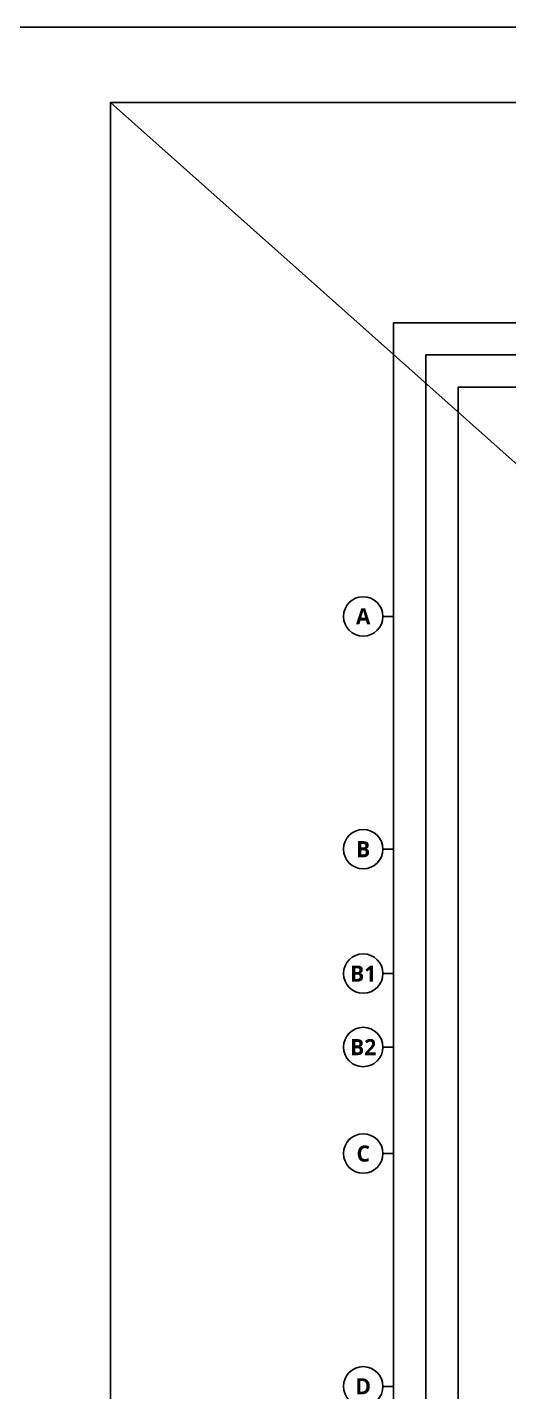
# Model space of a CAD drawing. Header units: millimetres. Extents: x -734060 to 504600, y -7739 to 118800.
# Drawn here: x -163550 to -136679, y 42600 to 118800 of the extents above; entities that cross this region are included whole.
import ezdxf
from ezdxf.enums import TextEntityAlignment as Align

# ---------------------------------------------------------------- set-up
doc = ezdxf.new("R2010")
doc.units = ezdxf.units.MM
doc.header["$LTSCALE"] = 200
doc.layers.get('DEFPOINTS').update_dxf_attribs({"color": 137})
doc.layers.add('GYP. BOARD', color=42, linetype='Continuous')
doc.layers.add('WALL-D', color=3, linetype='Continuous')
doc.styles.add('스타일2', font='malgunbd.ttf')

# ---------------------------------------------------------------- blocks, each defined once
blk = doc.blocks.new('sheet-line')
at = {"layer": 'DEFPOINTS'}
blk.add_lwpolyline([(168200, -356400), (0, -356400), (0, -237600), (168200, -237600)], close=True, dxfattribs=at)
blk = doc.blocks.new('DEF-AXIS')
blk.add_line((0, 600), (0, 0))
blk.add_circle((0, 1700), 1100)
at = {"style": '스타일2'}
blk.add_attdef('X', text='', height=900, dxfattribs=at).set_placement((0, 1700), align=Align.MIDDLE)
blk = doc.blocks.new('def-sym')
at = {"layer": 'DEFPOINTS'}
ref = blk.add_blockref('DEF-AXIS', (-16400, 0), dxfattribs=dict(at, rotation=90))
ref.add_attrib('X', 'A', dxfattribs={"layer": '0', "height": 900, "style": '스타일2'}).set_placement((-18100, 0), align=Align.MIDDLE)
ref = blk.add_blockref('DEF-AXIS', (-16400, -13000), dxfattribs=dict(at, rotation=90))
ref.add_attrib('X', 'B', dxfattribs={"layer": '0', "height": 900, "style": '스타일2'}).set_placement((-18100, -13000), align=Align.MIDDLE)
ref = blk.add_blockref('DEF-AXIS', (-16400, -19950), dxfattribs=dict(at, rotation=90))
ref.add_attrib('X', 'B1', dxfattribs={"layer": '0', "height": 900, "style": '스타일2'}).set_placement((-18100, -19950), align=Align.MIDDLE)
ref = blk.add_blockref('DEF-AXIS', (-16400, -24050), dxfattribs=dict(at, rotation=90))
ref.add_attrib('X', 'B2', dxfattribs={"layer": '0', "height": 900, "style": '스타일2'}).set_placement((-18100, -24050), align=Align.MIDDLE)
ref = blk.add_blockref('DEF-AXIS', (-16400, -30000), dxfattribs=dict(at, rotation=90))
ref.add_attrib('X', 'C', dxfattribs={"layer": '0', "height": 900, "style": '스타일2'}).set_placement((-18100, -30000), align=Align.MIDDLE)
ref = blk.add_blockref('DEF-AXIS', (-16400, -43000), dxfattribs=dict(at, rotation=90))
ref.add_attrib('X', 'D', dxfattribs={"layer": '0', "height": 900, "style": '스타일2'}).set_placement((-18100, -43000), align=Align.MIDDLE)

msp = doc.modelspace()

# ---------------------------------------------------------------- linework, layer by layer
at = {"layer": 'DEFPOINTS'}
msp.add_line((-126700, 85900), (-158900, 114600), dxfattribs=at)
for points in [[(-158900, 114600), (-21500, 114600), (-21500, 4200), (-158900, 4200)], [(-43500, 25700), (-143100, 25700), (-143100, 102300), (-43500, 102300)], [(-45300, 27500), (-141300, 27500), (-141300, 100500), (-45300, 100500)], [(-47100, 29300), (-139500, 29300), (-139500, 98700), (-47100, 98700)]]:
    msp.add_lwpolyline(points, close=True, dxfattribs=at)

# ---------------------------------------------------------------- block references
at = {"layer": 'GYP. BOARD'}
msp.add_blockref('def-sym', (-126700, 85900), dxfattribs=at)
at = {"layer": 'WALL-D'}
msp.add_blockref('sheet-line', (-168200, 356400), dxfattribs=at)

doc.saveas('drawing.dxf')
